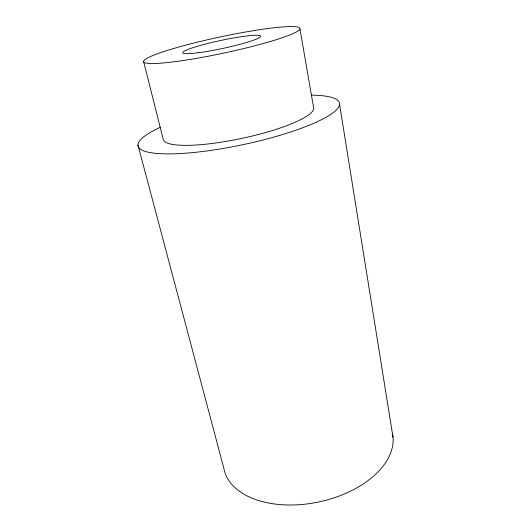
<?xml version="1.0" encoding="UTF-8"?>
<svg xmlns="http://www.w3.org/2000/svg" width="531" height="531" viewBox="0 0 531 531"><rect width="100%" height="100%" fill="white"/><g stroke="black" fill="none" stroke-linecap="round" stroke-linejoin="round"><path stroke-width="0.8" d="M137.967 145.102L223.85 468.315A86.088 51.646 -12 0 0 317.598 502.213A86.088 51.646 -12 0 0 392.601 434.192M143.629 61.569L163.229 139.295A76.962 15.339 -12 0 0 238.147 139.162A76.962 15.339 -12 0 0 313.814 108.775L299.982 29.132A79.982 8.264 -12 0 0 186.952 44.816A79.982 8.264 -12 0 0 178.695 61.158A79.982 8.264 -12 0 0 299.982 29.132M339.561 104.255L393.033 437.371M311.246 95.135A102.961 20.583 -12 0 1 311.79 124.135A102.961 20.583 -12 0 1 172.376 153.857A102.961 20.583 -12 0 1 160.223 127.334M198.707 52.682A39.852 4.102 -12 0 0 260.515 36.765A39.852 4.102 -12 0 0 206.041 43.92A39.852 4.102 -12 0 0 198.707 52.682"/></g></svg>
